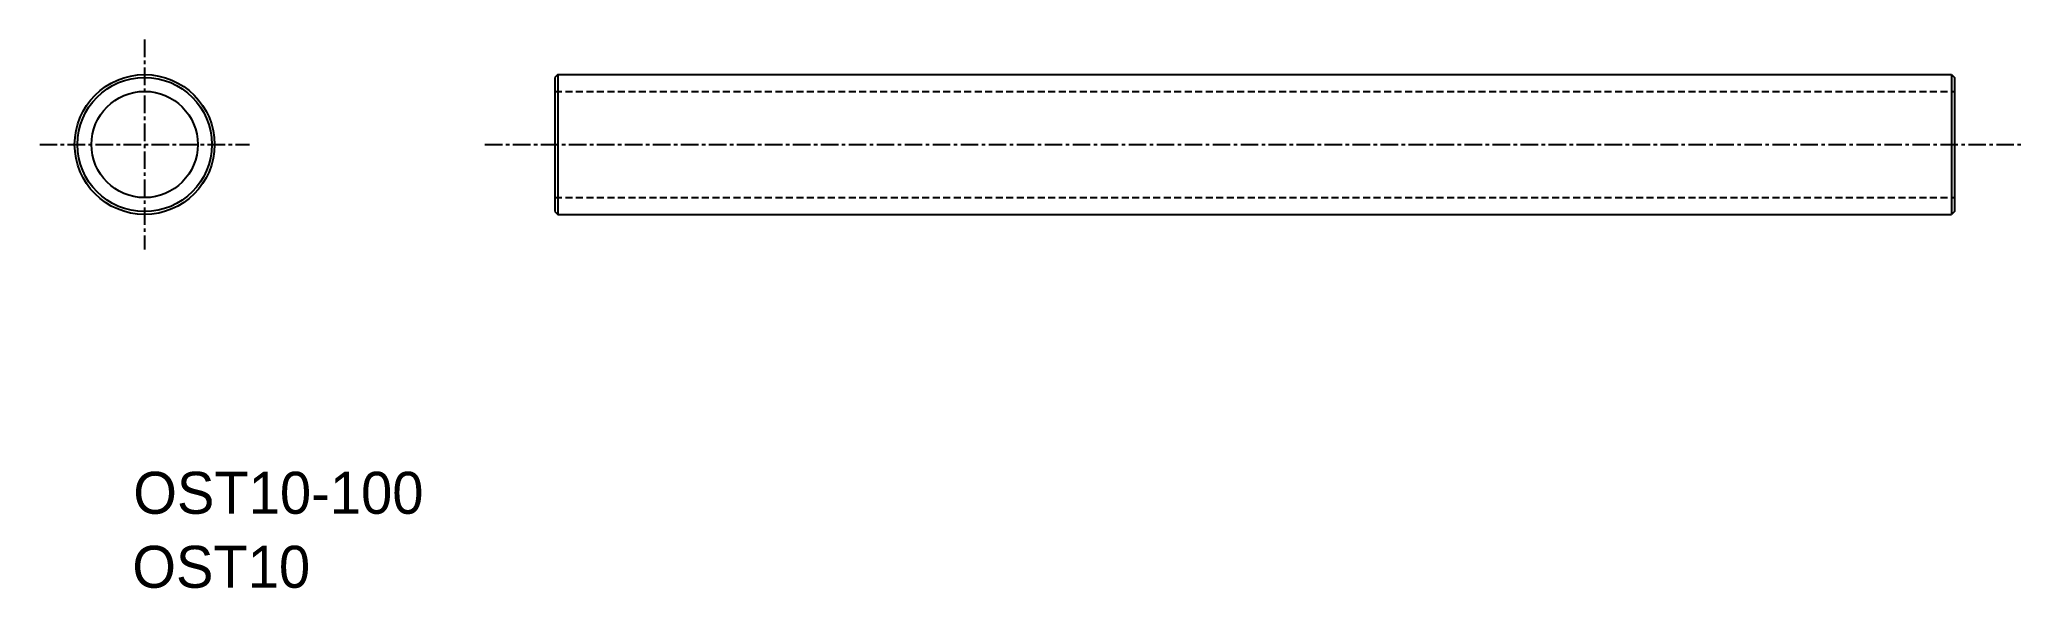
# Model space of a CAD drawing. Extents: x -1 to 141, y 37 to 77.
import ezdxf

# ---------------------------------------------------------------- set-up
doc = ezdxf.new("R2010")
doc.units = 0
doc.linetypes.add('CENTER', pattern=[2, 1.25, -0.25, 0.25, -0.25])
doc.linetypes.add('DASHED', pattern=[0.75, 0.5, -0.25])
doc.layers.get('0').update_dxf_attribs({"linetype": 'CONTINUOUS'})
doc.layers.add('CENTER', color=1, linetype='CENTER')

msp = doc.modelspace()

# ---------------------------------------------------------------- linework, layer by layer
at = {"color": 7, "linetype": 'CONTINUOUS'}
for p, q in [((36.21, 74.13), (36.01, 73.93)), ((36.01, 73.93), (36.01, 64.33)), ((36.21, 74.13), (135.81, 74.13)), ((36.21, 74.13), (36.21, 64.13)), ((135.81, 74.13), (135.81, 64.13)), ((135.81, 74.13), (136.01, 73.93)), ((136.01, 73.93), (136.01, 64.33)), ((36.01, 64.33), (36.21, 64.13)), ((36.21, 64.13), (135.81, 64.13)), ((136.01, 64.33), (135.81, 64.13))]:
    msp.add_line(p, q, dxfattribs=at)
at = {"color": 3, "linetype": 'DASHED'}
for p, q in [((36.01, 72.93), (136.01, 72.93)), ((36.01, 65.33), (136.01, 65.33))]:
    msp.add_line(p, q, dxfattribs=at)
at = {"color": 7, "linetype": 'CONTINUOUS'}
for radius in [5, 4.8, 3.8]:
    msp.add_circle((6.69, 69.13), radius, dxfattribs=at)
at = {"layer": 'CENTER', "color": 1, "linetype": 'CENTER'}
for p, q in [((6.69, 76.63), (6.69, 61.63)), ((-0.81, 69.13), (14.19, 69.13)), ((31.01, 69.13), (141.01, 69.13))]:
    msp.add_line(p, q, dxfattribs=at)

# ---------------------------------------------------------------- texts
at = {"color": 7, "linetype": 'CONTINUOUS'}
for s, p in [('OST10-100', (5.88, 42.73)), ('OST10', (5.81, 37.44))]:
    msp.add_text(s, height=3, dxfattribs=at).set_placement(p)

doc.saveas('drawing.dxf')
